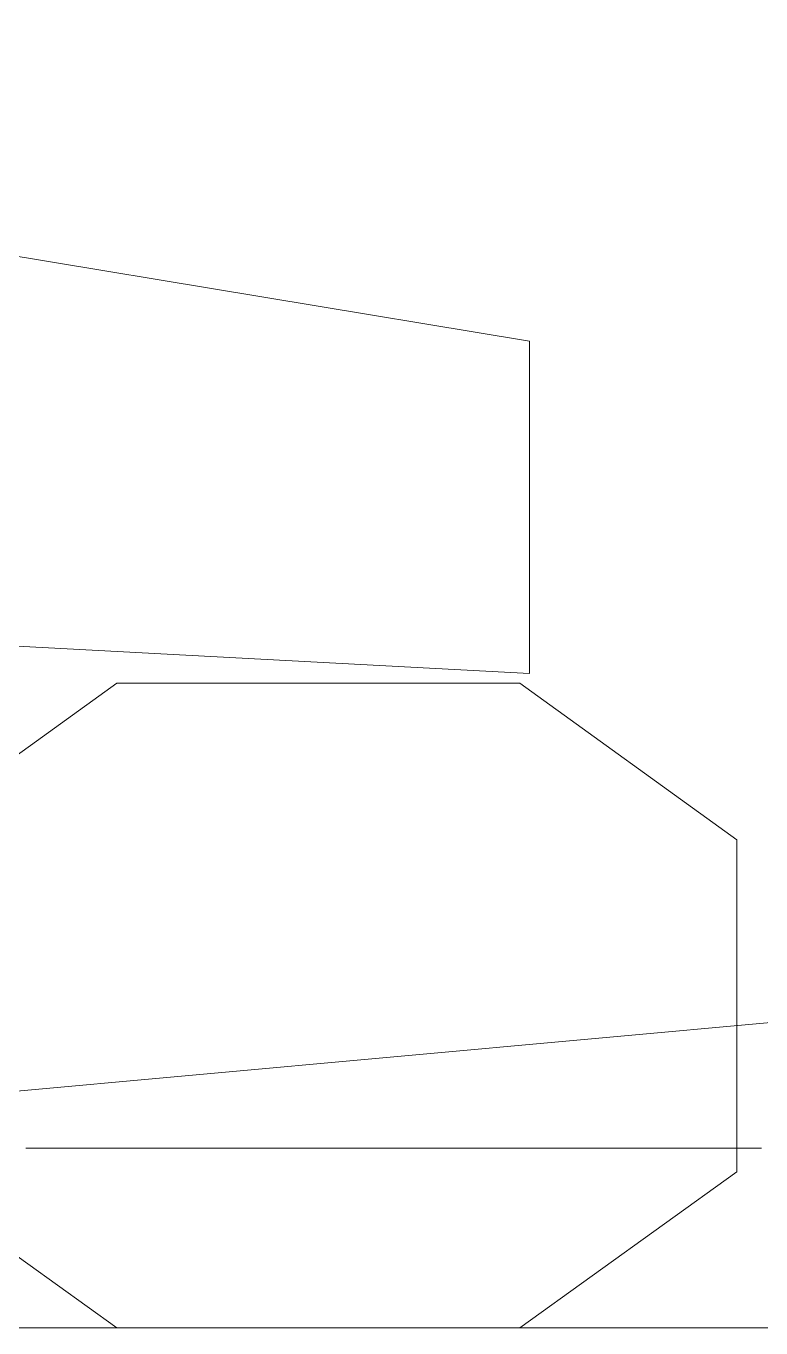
# Model space of a CAD drawing. Extents: x 65572 to 72871, y 30718 to 33858.
# Drawn here: x 65966.68 to 65970.69, y 33416.58 to 33423.69 of the extents above; entities that cross this region are included whole.
import ezdxf

# ---------------------------------------------------------------- set-up
doc = ezdxf.new("R2010")
doc.units = 0
doc.header["$LTSCALE"] = 0.5
doc.header["$MEASUREMENT"] = 0
doc.layers.get('0').update_dxf_attribs({"color": 20, "linetype": 'CONTINUOUS'})
doc.layers.add('Framing', color=142, linetype='CONTINUOUS', lineweight=13)
doc.layers.add('Layout', color=154, linetype='CONTINUOUS', lineweight=5)

# ---------------------------------------------------------------- blocks, each defined once
blk = doc.blocks.new('12fstg01')
at = {"color": 0, "linetype": 'ByBlock'}
for p, q in [((0.03515, 0.14937), (0.25367, 0.1132)), ((0.25367, 0.1132), (0.25367, 0.0751)), ((0.25367, 0.0751), (0.02436, 0.08728)), ((0.18143, 0.056), (0.20634, 0.07399)), ((0.20634, 0.07399), (0.25256, 0.07399)), ((0.25256, 0.07399), (0.27747, 0.056)), ((0.27747, 0.0179), (0.27747, 0.056)), ((0.20634, 0), (0.18143, 0.0179)), ((0.25256, 0), (0.27747, 0.0179)), ((0.25256, 0), (0.20634, 0))]:
    blk.add_line(p, q, dxfattribs=at)

msp = doc.modelspace()

# ---------------------------------------------------------------- linework, layer by layer
at = {"layer": 'Framing'}
msp.add_line((65916.121008, 33416.58061), (66520.623975, 33416.58061), dxfattribs=at)
at = {"layer": 'Layout', "linetype": 'ByBlock'}
msp.add_line((65963.19711, 33417.562344), (65974.197164, 33418.562349), dxfattribs=at)
at = {"layer": 'Layout', "linetype": 'ByBlock', "flags": 128}
msp.add_lwpolyline([(65966.676848, 33417.562344), (65966.681211, 33417.562344), (65966.685574, 33417.562344), (65966.689937, 33417.562344), (65966.6943, 33417.562344), (65966.698663, 33417.562344), (65966.703026, 33417.562344), (65966.707389, 33417.562344), (65966.711752, 33417.562344), (65966.716115, 33417.562344), (65966.720478, 33417.562344), (65966.724841, 33417.562344), (65966.729204, 33417.562344), (65966.733567, 33417.562344), (65966.73793, 33417.562344), (65966.742293, 33417.562344), (65966.746656, 33417.562344), (65966.75102, 33417.562344), (65966.755383, 33417.562344), (65966.759746, 33417.562344), (65966.764109, 33417.562344), (65966.768472, 33417.562344), (65966.772835, 33417.562344), (65966.777198, 33417.562344), (65966.781561, 33417.562344), (65966.785924, 33417.562344), (65966.790287, 33417.562344), (65966.79465, 33417.562344), (65966.799013, 33417.562344), (65966.803376, 33417.562344), (65966.807739, 33417.562344), (65966.812102, 33417.562344), (65966.816465, 33417.562344), (65966.820828, 33417.562344), (65966.825191, 33417.562344), (65966.829555, 33417.562344), (65966.833918, 33417.562344), (65966.838281, 33417.562344), (65966.842644, 33417.562344), (65966.847007, 33417.562344), (65966.85137, 33417.562344), (65966.855733, 33417.562344), (65966.860096, 33417.562344), (65966.864459, 33417.562344), (65966.868822, 33417.562344), (65966.873185, 33417.562344), (65966.877548, 33417.562344), (65966.881911, 33417.562344), (65966.886274, 33417.562344), (65966.890637, 33417.562344), (65966.895, 33417.562344), (65966.899363, 33417.562344), (65966.903726, 33417.562344), (65966.908089, 33417.562344), (65966.912453, 33417.562344), (65966.916816, 33417.562344), (65966.921179, 33417.562344), (65966.925542, 33417.562344), (65966.929905, 33417.562344), (65966.934268, 33417.562344), (65966.938631, 33417.562344), (65966.942994, 33417.562344), (65966.947357, 33417.562344), (65966.95172, 33417.562344), (65966.956083, 33417.562344), (65966.960446, 33417.562344), (65966.964809, 33417.562344), (65966.969172, 33417.562344), (65966.973535, 33417.562344), (65966.977898, 33417.562344), (65966.982261, 33417.562344), (65966.986624, 33417.562344), (65966.990987, 33417.562344), (65966.995351, 33417.562344), (65966.999714, 33417.562344), (65967.004077, 33417.562344), (65967.00844, 33417.562344), (65967.012803, 33417.562344), (65967.017166, 33417.562344), (65967.021529, 33417.562344), (65967.025892, 33417.562344), (65967.030255, 33417.562344), (65967.034618, 33417.562344), (65967.038981, 33417.562344), (65967.043344, 33417.562344), (65967.047707, 33417.562344), (65967.05207, 33417.562344), (65967.056433, 33417.562344), (65967.060796, 33417.562344), (65967.065159, 33417.562344), (65967.069522, 33417.562344), (65967.073885, 33417.562344), (65967.078249, 33417.562344), (65967.082612, 33417.562344), (65967.086975, 33417.562344), (65967.091338, 33417.562344), (65967.095701, 33417.562344), (65967.100064, 33417.562344), (65967.104427, 33417.562344), (65967.10879, 33417.562344), (65967.113153, 33417.562344), (65967.117516, 33417.562344), (65967.121879, 33417.562344), (65967.126242, 33417.562344), (65967.130605, 33417.562344), (65967.134968, 33417.562344), (65967.139331, 33417.562344), (65967.143694, 33417.562344), (65967.148057, 33417.562344), (65967.15242, 33417.562344), (65967.156783, 33417.562344), (65967.161147, 33417.562344), (65967.16551, 33417.562344), (65967.169873, 33417.562344), (65967.174236, 33417.562344), (65967.178599, 33417.562344), (65967.182962, 33417.562344), (65967.187325, 33417.562344), (65967.191688, 33417.562344), (65967.196051, 33417.562344), (65967.200414, 33417.562344), (65967.204777, 33417.562344), (65967.20914, 33417.562344), (65967.213503, 33417.562344), (65967.217866, 33417.562344), (65967.222229, 33417.562344), (65967.226592, 33417.562344), (65967.230955, 33417.562344), (65967.235318, 33417.562344), (65967.239681, 33417.562344), (65967.244045, 33417.562344), (65967.248408, 33417.562344), (65967.252771, 33417.562344), (65967.257134, 33417.562344), (65967.261497, 33417.562344), (65967.26586, 33417.562344), (65967.270223, 33417.562344), (65967.274586, 33417.562344), (65967.278949, 33417.562344), (65967.283312, 33417.562344), (65967.287675, 33417.562344), (65967.292038, 33417.562344), (65967.296401, 33417.562344), (65967.300764, 33417.562344), (65967.305127, 33417.562344), (65967.30949, 33417.562344), (65967.313853, 33417.562344), (65967.318216, 33417.562344), (65967.322579, 33417.562344), (65967.326943, 33417.562344), (65967.331306, 33417.562344), (65967.335669, 33417.562344), (65967.340032, 33417.562344), (65967.344395, 33417.562344), (65967.348758, 33417.562344), (65967.353121, 33417.562344), (65967.357484, 33417.562344), (65967.361847, 33417.562344), (65967.36621, 33417.562344), (65967.370573, 33417.562344), (65967.374936, 33417.562344), (65967.379299, 33417.562344), (65967.383662, 33417.562344), (65967.388025, 33417.562344), (65967.392388, 33417.562344), (65967.396751, 33417.562344), (65967.401114, 33417.562344), (65967.405477, 33417.562344), (65967.409841, 33417.562344), (65967.414204, 33417.562344), (65967.418567, 33417.562344), (65967.42293, 33417.562344), (65967.427293, 33417.562344), (65967.431656, 33417.562344), (65967.436019, 33417.562344), (65967.440382, 33417.562344), (65967.444745, 33417.562344), (65967.449108, 33417.562344), (65967.453471, 33417.562344), (65967.457834, 33417.562344), (65967.462197, 33417.562344), (65967.46656, 33417.562344), (65967.470923, 33417.562344), (65967.475286, 33417.562344), (65967.479649, 33417.562344), (65967.484012, 33417.562344), (65967.488375, 33417.562344), (65967.492739, 33417.562344), (65967.497102, 33417.562344), (65967.501465, 33417.562344), (65967.505828, 33417.562344), (65967.510191, 33417.562344), (65967.514554, 33417.562344), (65967.518917, 33417.562344), (65967.52328, 33417.562344), (65967.527643, 33417.562344), (65967.532006, 33417.562344), (65967.536369, 33417.562344), (65967.540732, 33417.562344), (65967.545095, 33417.562344), (65967.549458, 33417.562344), (65967.553821, 33417.562344), (65967.558184, 33417.562344), (65967.562547, 33417.562344), (65967.56691, 33417.562344), (65967.571273, 33417.562344), (65967.575637, 33417.562344), (65967.58, 33417.562344), (65967.584363, 33417.562344), (65967.588726, 33417.562344), (65967.593089, 33417.562344), (65967.597452, 33417.562344), (65967.601815, 33417.562344), (65967.606178, 33417.562344), (65967.610541, 33417.562344), (65967.614904, 33417.562344), (65967.619267, 33417.562344), (65967.62363, 33417.562344), (65967.627993, 33417.562344), (65967.632356, 33417.562344), (65967.636719, 33417.562344), (65967.641082, 33417.562344), (65967.645445, 33417.562344), (65967.649808, 33417.562344), (65967.654171, 33417.562344), (65967.658535, 33417.562344), (65967.662898, 33417.562344), (65967.667261, 33417.562344), (65967.671624, 33417.562344), (65967.675987, 33417.562344), (65967.68035, 33417.562344), (65967.684713, 33417.562344), (65967.689076, 33417.562344), (65967.693439, 33417.562344), (65967.697802, 33417.562344), (65967.702165, 33417.562344), (65967.706528, 33417.562344), (65967.710891, 33417.562344), (65967.715254, 33417.562344), (65967.720479, 33417.562344), (65967.725703, 33417.562344), (65967.730928, 33417.562344), (65967.736152, 33417.562344), (65967.741377, 33417.562344), (65967.746601, 33417.562344), (65967.751826, 33417.562344), (65967.75705, 33417.562344), (65967.762275, 33417.562344), (65967.7675, 33417.562344), (65967.772724, 33417.562344), (65967.777949, 33417.562344), (65967.783173, 33417.562344), (65967.788398, 33417.562344), (65967.793622, 33417.562344), (65967.798847, 33417.562344), (65967.804071, 33417.562344), (65967.809296, 33417.562344), (65967.81452, 33417.562344), (65967.819745, 33417.562344), (65967.824969, 33417.562344), (65967.830194, 33417.562344), (65967.835418, 33417.562344), (65967.840643, 33417.562344), (65967.845868, 33417.562344), (65967.851092, 33417.562344), (65967.856317, 33417.562344), (65967.861541, 33417.562344), (65967.866766, 33417.562344), (65967.87199, 33417.562344), (65967.877215, 33417.562344), (65967.882439, 33417.562344), (65967.887664, 33417.562344), (65967.892888, 33417.562344), (65967.898113, 33417.562344), (65967.903337, 33417.562344), (65967.908562, 33417.562344), (65967.913786, 33417.562344), (65967.919011, 33417.562344), (65967.924236, 33417.562344), (65967.92946, 33417.562344), (65967.934685, 33417.562344), (65967.939909, 33417.562344), (65967.945134, 33417.562344), (65967.950358, 33417.562344), (65967.955583, 33417.562344), (65967.960807, 33417.562344), (65967.966032, 33417.562344), (65967.971256, 33417.562344), (65967.976481, 33417.562344), (65967.981705, 33417.562344), (65967.98693, 33417.562344), (65967.992154, 33417.562344), (65967.997379, 33417.562344), (65968.002604, 33417.562344), (65968.007828, 33417.562344), (65968.013053, 33417.562344), (65968.018277, 33417.562344), (65968.023502, 33417.562344), (65968.028726, 33417.562344), (65968.033951, 33417.562344), (65968.039175, 33417.562344), (65968.0444, 33417.562344), (65968.049624, 33417.562344), (65968.054849, 33417.562344), (65968.060073, 33417.562344), (65968.065298, 33417.562344), (65968.070522, 33417.562344), (65968.075747, 33417.562344), (65968.080971, 33417.562344), (65968.086196, 33417.562344), (65968.091421, 33417.562344), (65968.096645, 33417.562344), (65968.10187, 33417.562344), (65968.107094, 33417.562344), (65968.112319, 33417.562344), (65968.117543, 33417.562344), (65968.122768, 33417.562344), (65968.127992, 33417.562344), (65968.133217, 33417.562344), (65968.138441, 33417.562344), (65968.143666, 33417.562344), (65968.14889, 33417.562344), (65968.154115, 33417.562344), (65968.159339, 33417.562344), (65968.164564, 33417.562344), (65968.169789, 33417.562344), (65968.175013, 33417.562344), (65968.180238, 33417.562344), (65968.185462, 33417.562344), (65968.190687, 33417.562344), (65968.195911, 33417.562344), (65968.201136, 33417.562344), (65968.20636, 33417.562344), (65968.211585, 33417.562344), (65968.216809, 33417.562344), (65968.222034, 33417.562344), (65968.227258, 33417.562344), (65968.232483, 33417.562344), (65968.237707, 33417.562344), (65968.242932, 33417.562344), (65968.248157, 33417.562344), (65968.253381, 33417.562344), (65968.258606, 33417.562344), (65968.26383, 33417.562344), (65968.269055, 33417.562344), (65968.274279, 33417.562344), (65968.279504, 33417.562344), (65968.284728, 33417.562344), (65968.289953, 33417.562344), (65968.295177, 33417.562344), (65968.300402, 33417.562344), (65968.305626, 33417.562344), (65968.310851, 33417.562344), (65968.316075, 33417.562344), (65968.3213, 33417.562344), (65968.326525, 33417.562344), (65968.331749, 33417.562344), (65968.336974, 33417.562344), (65968.342198, 33417.562344), (65968.347423, 33417.562344), (65968.352647, 33417.562344), (65968.357872, 33417.562344), (65968.363096, 33417.562344), (65968.368321, 33417.562344), (65968.373545, 33417.562344), (65968.37877, 33417.562344), (65968.383994, 33417.562344), (65968.389219, 33417.562344), (65968.394443, 33417.562344), (65968.399668, 33417.562344), (65968.404893, 33417.562344), (65968.410117, 33417.562344), (65968.415342, 33417.562344), (65968.420566, 33417.562344), (65968.425791, 33417.562344), (65968.431015, 33417.562344), (65968.43624, 33417.562344), (65968.441464, 33417.562344), (65968.446689, 33417.562344), (65968.451913, 33417.562344), (65968.457138, 33417.562344), (65968.462362, 33417.562344), (65968.467587, 33417.562344), (65968.472811, 33417.562344), (65968.478036, 33417.562344), (65968.48326, 33417.562344), (65968.488485, 33417.562344), (65968.49371, 33417.562344), (65968.498934, 33417.562344), (65968.504159, 33417.562344), (65968.509383, 33417.562344), (65968.514608, 33417.562344), (65968.519832, 33417.562344), (65968.525057, 33417.562344), (65968.530281, 33417.562344), (65968.535506, 33417.562344), (65968.54073, 33417.562344), (65968.545955, 33417.562344), (65968.551179, 33417.562344), (65968.556404, 33417.562344), (65968.561628, 33417.562344), (65968.566853, 33417.562344), (65968.572078, 33417.562344), (65968.577302, 33417.562344), (65968.582527, 33417.562344), (65968.587751, 33417.562344), (65968.592976, 33417.562344), (65968.5982, 33417.562344), (65968.603425, 33417.562344), (65968.608649, 33417.562344), (65968.613874, 33417.562344), (65968.619098, 33417.562344), (65968.624323, 33417.562344), (65968.629547, 33417.562344), (65968.634772, 33417.562344), (65968.639996, 33417.562344), (65968.645221, 33417.562344), (65968.650446, 33417.562344), (65968.65567, 33417.562344), (65968.660895, 33417.562344), (65968.666119, 33417.562344), (65968.671344, 33417.562344), (65968.676568, 33417.562344), (65968.681793, 33417.562344), (65968.687017, 33417.562344), (65968.692242, 33417.562344), (65968.697466, 33417.562344), (65968.702691, 33417.562344), (65968.707915, 33417.562344), (65968.71314, 33417.562344), (65968.718364, 33417.562344), (65968.723589, 33417.562344), (65968.728814, 33417.562344), (65968.734038, 33417.562344), (65968.739263, 33417.562344), (65968.744487, 33417.562344), (65968.749712, 33417.562344), (65968.754936, 33417.562344), (65968.760161, 33417.562344), (65968.765385, 33417.562344), (65968.77061, 33417.562344), (65968.775834, 33417.562344), (65968.781059, 33417.562344), (65968.786283, 33417.562344), (65968.791508, 33417.562344), (65968.796732, 33417.562344), (65968.801957, 33417.562344), (65968.807182, 33417.562344), (65968.812406, 33417.562344), (65968.817631, 33417.562344), (65968.822855, 33417.562344), (65968.82808, 33417.562344), (65968.833304, 33417.562344), (65968.838529, 33417.562344), (65968.843753, 33417.562344), (65968.848978, 33417.562344), (65968.854202, 33417.562344), (65968.859427, 33417.562344), (65968.864651, 33417.562344), (65968.869876, 33417.562344), (65968.8751, 33417.562344), (65968.880325, 33417.562344), (65968.88555, 33417.562344), (65968.890774, 33417.562344), (65968.895999, 33417.562344), (65968.901223, 33417.562344), (65968.906448, 33417.562344), (65968.911672, 33417.562344), (65968.916897, 33417.562344), (65968.922121, 33417.562344), (65968.927346, 33417.562344), (65968.93257, 33417.562344), (65968.937795, 33417.562344), (65968.943019, 33417.562344), (65968.948244, 33417.562344), (65968.953468, 33417.562344), (65968.958693, 33417.562344), (65968.963917, 33417.562344), (65968.969142, 33417.562344), (65968.974367, 33417.562344), (65968.979591, 33417.562344), (65968.984816, 33417.562344), (65968.99004, 33417.562344), (65968.995265, 33417.562344), (65969.000489, 33417.562344), (65969.005714, 33417.562344), (65969.010938, 33417.562344), (65969.016163, 33417.562344), (65969.021387, 33417.562344), (65969.026612, 33417.562344), (65969.031836, 33417.562344), (65969.037061, 33417.562344), (65969.042285, 33417.562344), (65969.04751, 33417.562344), (65969.052735, 33417.562344), (65969.057959, 33417.562344), (65969.063184, 33417.562344), (65969.068408, 33417.562344), (65969.073633, 33417.562344), (65969.078857, 33417.562344), (65969.084082, 33417.562344), (65969.089306, 33417.562344), (65969.094531, 33417.562344), (65969.099755, 33417.562344), (65969.10498, 33417.562344), (65969.110204, 33417.562344), (65969.115429, 33417.562344), (65969.120653, 33417.562344), (65969.125878, 33417.562344), (65969.131103, 33417.562344), (65969.136327, 33417.562344), (65969.141552, 33417.562344), (65969.146776, 33417.562344), (65969.152001, 33417.562344), (65969.157225, 33417.562344), (65969.16245, 33417.562344), (65969.167674, 33417.562344), (65969.172899, 33417.562344), (65969.178123, 33417.562344), (65969.183348, 33417.562344), (65969.188572, 33417.562344), (65969.193797, 33417.562344), (65969.199021, 33417.562344), (65969.204246, 33417.562344), (65969.209471, 33417.562344), (65969.214695, 33417.562344), (65969.21992, 33417.562344), (65969.225144, 33417.562344), (65969.230369, 33417.562344), (65969.235593, 33417.562344), (65969.240818, 33417.562344), (65969.246042, 33417.562344), (65969.251267, 33417.562344), (65969.256491, 33417.562344), (65969.261716, 33417.562344), (65969.26694, 33417.562344), (65969.272165, 33417.562344), (65969.277389, 33417.562344), (65969.282614, 33417.562344), (65969.287839, 33417.562344), (65969.293063, 33417.562344), (65969.298288, 33417.562344), (65969.303512, 33417.562344), (65969.308737, 33417.562344), (65969.313961, 33417.562344), (65969.319186, 33417.562344), (65969.32441, 33417.562344), (65969.329635, 33417.562344), (65969.334859, 33417.562344), (65969.340084, 33417.562344), (65969.345308, 33417.562344), (65969.350533, 33417.562344), (65969.355757, 33417.562344), (65969.360982, 33417.562344), (65969.366206, 33417.562344), (65969.371431, 33417.562344), (65969.376656, 33417.562344), (65969.38188, 33417.562344), (65969.387105, 33417.562344), (65969.392329, 33417.562344), (65969.397554, 33417.562344), (65969.402778, 33417.562344), (65969.408003, 33417.562344), (65969.413227, 33417.562344), (65969.418452, 33417.562344), (65969.423676, 33417.562344), (65969.428901, 33417.562344), (65969.434125, 33417.562344), (65969.43935, 33417.562344), (65969.444574, 33417.562344), (65969.449799, 33417.562344), (65969.455024, 33417.562344), (65969.460248, 33417.562344), (65969.465473, 33417.562344), (65969.470697, 33417.562344), (65969.475922, 33417.562344), (65969.481146, 33417.562344), (65969.486371, 33417.562344), (65969.491595, 33417.562344), (65969.49682, 33417.562344), (65969.502044, 33417.562344), (65969.507269, 33417.562344), (65969.512493, 33417.562344), (65969.517718, 33417.562344), (65969.522942, 33417.562344), (65969.528167, 33417.562344), (65969.533392, 33417.562344), (65969.538616, 33417.562344), (65969.543841, 33417.562344), (65969.549065, 33417.562344), (65969.55429, 33417.562344), (65969.559514, 33417.562344), (65969.564739, 33417.562344), (65969.569963, 33417.562344), (65969.575188, 33417.562344), (65969.580412, 33417.562344), (65969.585637, 33417.562344), (65969.590861, 33417.562344), (65969.596086, 33417.562344), (65969.60131, 33417.562344), (65969.606535, 33417.562344), (65969.61176, 33417.562344), (65969.616984, 33417.562344), (65969.622209, 33417.562344), (65969.627433, 33417.562344), (65969.632658, 33417.562344), (65969.637882, 33417.562344), (65969.643107, 33417.562344), (65969.648331, 33417.562344), (65969.653556, 33417.562344), (65969.65878, 33417.562344), (65969.664005, 33417.562344), (65969.669229, 33417.562344), (65969.674454, 33417.562344), (65969.679678, 33417.562344), (65969.684903, 33417.562344), (65969.690128, 33417.562344), (65969.695352, 33417.562344), (65969.700577, 33417.562344), (65969.705801, 33417.562344), (65969.711026, 33417.562344), (65969.71625, 33417.562344), (65969.721475, 33417.562344), (65969.726699, 33417.562344), (65969.731924, 33417.562344), (65969.737148, 33417.562344), (65969.742373, 33417.562344), (65969.747597, 33417.562344), (65969.752822, 33417.562344), (65969.758046, 33417.562344), (65969.763271, 33417.562344), (65969.768496, 33417.562344), (65969.77372, 33417.562344), (65969.778945, 33417.562344), (65969.784169, 33417.562344), (65969.789394, 33417.562344), (65969.794618, 33417.562344), (65969.799843, 33417.562344), (65969.805067, 33417.562344), (65969.810292, 33417.562344), (65969.815516, 33417.562344), (65969.820741, 33417.562344), (65969.825965, 33417.562344), (65969.83119, 33417.562344), (65969.836414, 33417.562344), (65969.841639, 33417.562344), (65969.846863, 33417.562344), (65969.852088, 33417.562344), (65969.857313, 33417.562344), (65969.862537, 33417.562344), (65969.867762, 33417.562344), (65969.872986, 33417.562344), (65969.878211, 33417.562344), (65969.883435, 33417.562344), (65969.88866, 33417.562344), (65969.893884, 33417.562344), (65969.899109, 33417.562344), (65969.904333, 33417.562344), (65969.909558, 33417.562344), (65969.914782, 33417.562344), (65969.920007, 33417.562344), (65969.925231, 33417.562344), (65969.930456, 33417.562344), (65969.935681, 33417.562344), (65969.940905, 33417.562344), (65969.94613, 33417.562344), (65969.951354, 33417.562344), (65969.956579, 33417.562344), (65969.961803, 33417.562344), (65969.967028, 33417.562344), (65969.972252, 33417.562344), (65969.977477, 33417.562344), (65969.982701, 33417.562344), (65969.987926, 33417.562344), (65969.99345, 33417.562344), (65969.999274, 33417.562344), (65970.005098, 33417.562344), (65970.010922, 33417.562344), (65970.016746, 33417.562344), (65970.02257, 33417.562344), (65970.028394, 33417.562344), (65970.034218, 33417.562344), (65970.040042, 33417.562344), (65970.045866, 33417.562344), (65970.05169, 33417.562344), (65970.057515, 33417.562344), (65970.063339, 33417.562344), (65970.069163, 33417.562344), (65970.074987, 33417.562344), (65970.080811, 33417.562344), (65970.086635, 33417.562344), (65970.092459, 33417.562344), (65970.098283, 33417.562344), (65970.104107, 33417.562344), (65970.109931, 33417.562344), (65970.115755, 33417.562344), (65970.121579, 33417.562344), (65970.127403, 33417.562344), (65970.133227, 33417.562344), (65970.139051, 33417.562344), (65970.144875, 33417.562344), (65970.150699, 33417.562344), (65970.156523, 33417.562344), (65970.162347, 33417.562344), (65970.168171, 33417.562344), (65970.173995, 33417.562344), (65970.179819, 33417.562344), (65970.185643, 33417.562344), (65970.191467, 33417.562344), (65970.197291, 33417.562344), (65970.203115, 33417.562344), (65970.208939, 33417.562344), (65970.214763, 33417.562344), (65970.220587, 33417.562344), (65970.226411, 33417.562344), (65970.232235, 33417.562344), (65970.23806, 33417.562344), (65970.243884, 33417.562344), (65970.249708, 33417.562344), (65970.255532, 33417.562344), (65970.261356, 33417.562344), (65970.26718, 33417.562344), (65970.273004, 33417.562344), (65970.278828, 33417.562344), (65970.284652, 33417.562344), (65970.290476, 33417.562344), (65970.2963, 33417.562344), (65970.302124, 33417.562344), (65970.307948, 33417.562344), (65970.313772, 33417.562344), (65970.319596, 33417.562344), (65970.32542, 33417.562344), (65970.331244, 33417.562344), (65970.337068, 33417.562344), (65970.342892, 33417.562344), (65970.348716, 33417.562344), (65970.35454, 33417.562344), (65970.360364, 33417.562344), (65970.366188, 33417.562344), (65970.372012, 33417.562344), (65970.377836, 33417.562344), (65970.38366, 33417.562344), (65970.389484, 33417.562344), (65970.395308, 33417.562344), (65970.401132, 33417.562344), (65970.406956, 33417.562344), (65970.41278, 33417.562344), (65970.418605, 33417.562344), (65970.424429, 33417.562344), (65970.430253, 33417.562344), (65970.436077, 33417.562344), (65970.441901, 33417.562344), (65970.447725, 33417.562344), (65970.453549, 33417.562344), (65970.459373, 33417.562344), (65970.465197, 33417.562344), (65970.471021, 33417.562344), (65970.476845, 33417.562344), (65970.482669, 33417.562344), (65970.488493, 33417.562344), (65970.494317, 33417.562344), (65970.500141, 33417.562344), (65970.505965, 33417.562344), (65970.511789, 33417.562344), (65970.517613, 33417.562344), (65970.523437, 33417.562344), (65970.529261, 33417.562344), (65970.535085, 33417.562344), (65970.540909, 33417.562344), (65970.546733, 33417.562344), (65970.552557, 33417.562344), (65970.558381, 33417.562344), (65970.564205, 33417.562344), (65970.570029, 33417.562344), (65970.575853, 33417.562344), (65970.581677, 33417.562344), (65970.587501, 33417.562344), (65970.593325, 33417.562344), (65970.59915, 33417.562344), (65970.604974, 33417.562344), (65970.610798, 33417.562344), (65970.616622, 33417.562344), (65970.622446, 33417.562344), (65970.62827, 33417.562344), (65970.634094, 33417.562344), (65970.639918, 33417.562344), (65970.645742, 33417.562344), (65970.651566, 33417.562344), (65970.65739, 33417.562344), (65970.663214, 33417.562344), (65970.669038, 33417.562344), (65970.674862, 33417.562344), (65970.680686, 33417.562344), (65970.68651, 33417.562344), (65970.692334, 33417.562344)], dxfattribs=at)

# ---------------------------------------------------------------- block references
at = {"layer": 'Layout', "linetype": 'ByBlock', "xscale": 47.58705652932135, "yscale": 47.58705652932135, "zscale": 47.58705652932135}
msp.add_blockref('12fstg01', (65957.354106, 33416.58061), dxfattribs=at)

doc.saveas('drawing.dxf')
